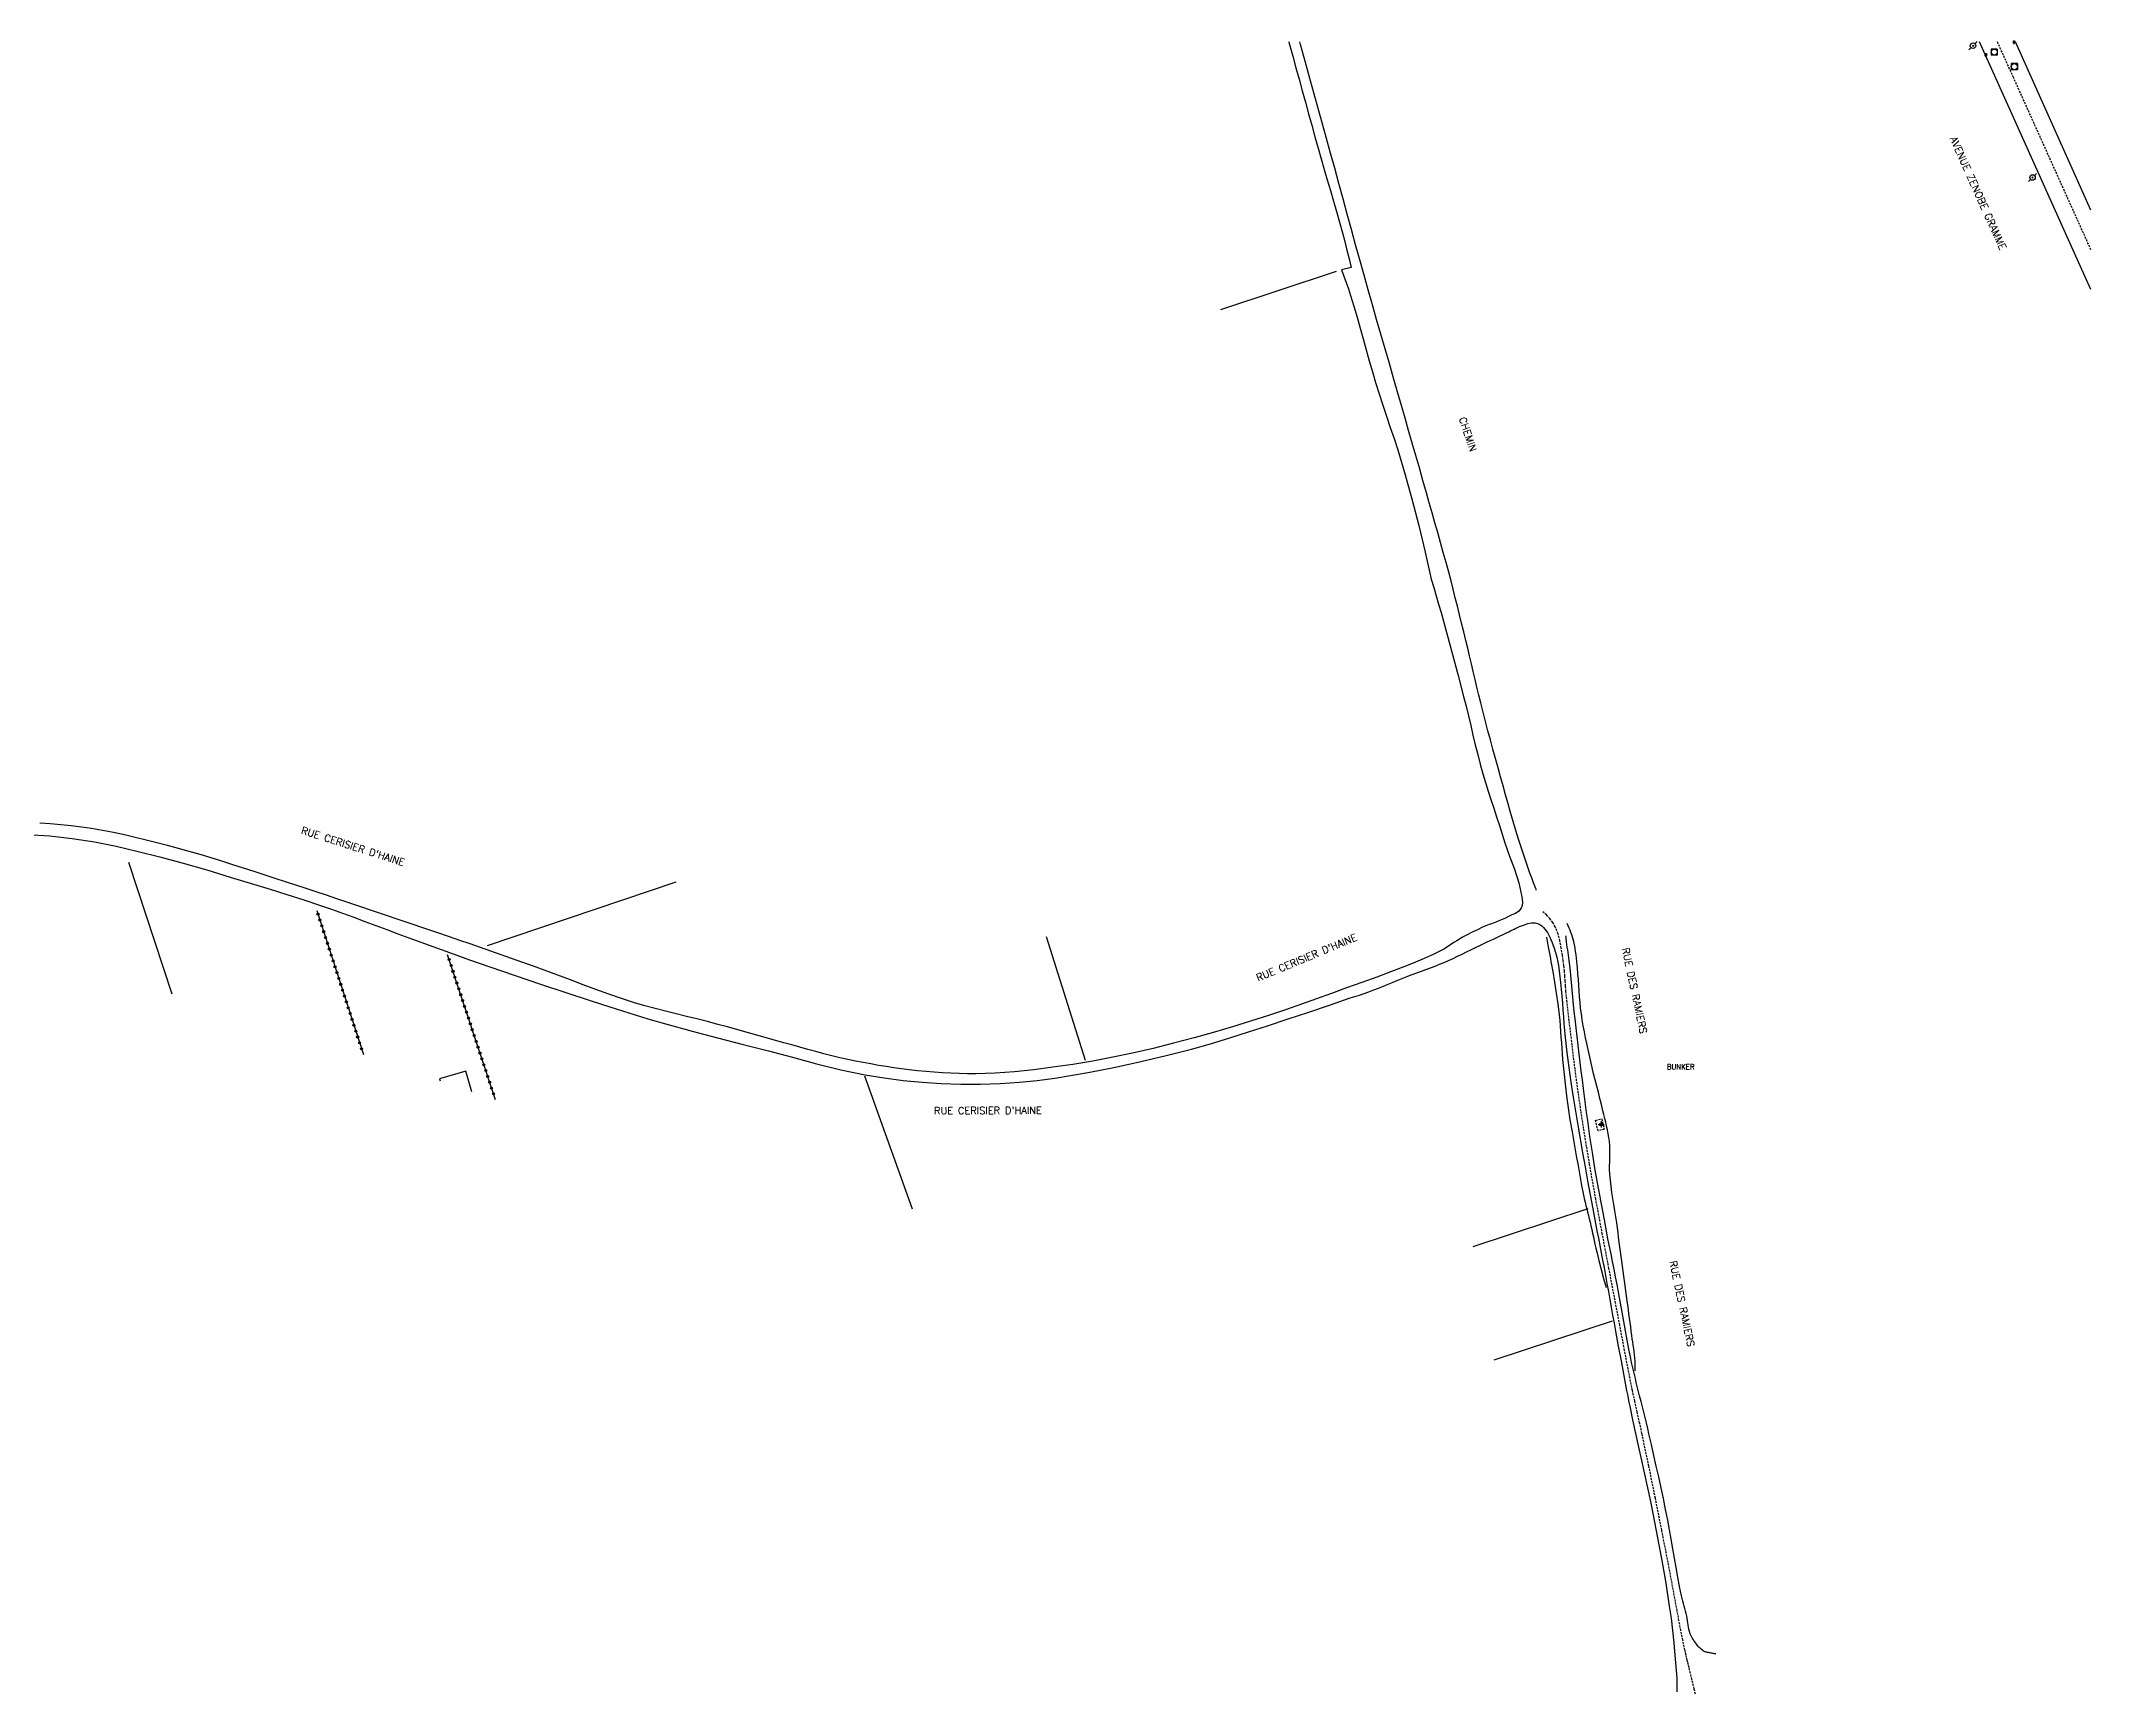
# Model space of a CAD drawing. Header units: millimetres. Extents: x 164000 to 165001, y 156999 to 158000.
# Drawn here: x 164500 to 165000, y 157597 to 158000 of the extents above; entities that cross this region are included whole.
import ezdxf
from ezdxf.enums import TextEntityAlignment as Align

# ---------------------------------------------------------------- set-up
doc = ezdxf.new("R2010")
doc.units = ezdxf.units.MM
doc.linetypes.add('DASHED', pattern=[0.75, 0.5, -0.25])
doc.layers.get('0').update_dxf_attribs({"linetype": 'CONTINUOUS'})
for name, color, linetype in [('W0001', 6, 'DASHED'), ('W0008', 7, 'CONTINUOUS'), ('W0071', 7, 'CONTINUOUS'), ('W0104', 1, 'CONTINUOUS'), ('W0112', 1, 'DASHED'), ('W0211', 2, 'CONTINUOUS'), ('W0323', 7, 'CONTINUOUS'), ('W0330', 7, 'CONTINUOUS'), ('W0401', 7, 'CONTINUOUS'), ('W0420', 7, 'CONTINUOUS'), ('W0473', 7, 'CONTINUOUS'), ('W0853', 7, 'CONTINUOUS'), ('W0984', 7, 'CONTINUOUS'), ('W0989', 7, 'CONTINUOUS')]:
    doc.layers.add(name, color=color, linetype=linetype)
doc.styles.get("Standard").update_dxf_attribs({"font": 'romans.shx', "width": 0.85})

# ---------------------------------------------------------------- blocks, each defined once
blk = doc.blocks.new('T473')
for p, q in [((-0.166667, 0.166667), (0.166667, -0.166667)), ((-0.166667, -0.166667), (0.166667, 0.166667)), ((0.500001, 0.500001), (1.000002, 1.000002)), ((-1.000002, -1.000002), (-0.500001, -0.500001))]:
    blk.add_line(p, q)
blk.add_ellipse((0, 0), major_axis=(0.471405, 0.471405), ratio=1, start_param=5.4977871438, end_param=11.780972451)
blk = doc.blocks.new('T401')
for p, q in [((-0.3, 0.3), (0, 0.3)), ((-0.3, -0.25), (-0.3, 0.3)), ((-0.3, 0.15), (0, 0.15)), ((-0.3, 0), (0, 0)), ((0, 0.3), (0, -0.25)), ((-0.3, -0.15), (0, -0.15)), ((-0.3, -0.25), (-0.3, -0.3)), ((-0.3, -0.3), (0, -0.3)), ((0, -0.3), (0, -0.25))]:
    blk.add_line(p, q)
blk = doc.blocks.new('T420')
for p, q in [((0.75, 0.75), (-0.75, 0.75)), ((-0.75, 0.75), (-0.75, -0.75)), ((0.75, 0.75), (0.75, -0.75)), ((0.75, -0.75), (-0.75, -0.75))]:
    blk.add_line(p, q)
blk.add_ellipse((0, 0), major_axis=(-0.53, 0.53), ratio=1, start_param=3.926991, end_param=10.210176)
blk = doc.blocks.new('T853')
for p, q in [((-0.75, 0), (0.75, 0)), ((0, 0.75), (0, -0.75))]:
    blk.add_line(p, q)
blk.add_ellipse((0, 0), major_axis=(-0.265, 0.265), ratio=1, start_param=3.926991, end_param=10.210176)
blk = doc.blocks.new('t323o')
at = {"color": 0, "linetype": 'Continuous'}
for radius in [0.25, 0.15]:
    blk.add_circle((0, 0), radius, dxfattribs=at)

msp = doc.modelspace()

# ---------------------------------------------------------------- linework, layer by layer
at = {"layer": 'W0001'}
for points in [[(165000, 157949.28), (164981.08, 157991.34), (164977.18, 158000)], [(164888.12, 157671), (164887.09, 157676.33), (164886.06, 157681.66), (164885.04, 157687), (164884.03, 157692.33), (164882.41, 157700.8), (164880.79, 157709.27), (164879.2, 157717.74), (164877.68, 157726.23), (164876.95, 157730.58), (164876.24, 157734.92), (164875.57, 157739.28), (164874.93, 157743.63), (164874.14, 157749.5), (164873.41, 157755.37), (164872.72, 157761.25), (164872.06, 157767.13), (164871.93, 157768.39), (164871.83, 157769.65), (164871.74, 157770.91), (164871.65, 157772.17), (164871.55, 157773.43), (164871.42, 157774.69), (164871.27, 157775.95), (164871.07, 157777.2), (164870.78, 157778.95), (164870.45, 157780.71), (164869.99, 157782.46), (164869.3, 157784.13), (164868.7, 157785.18), (164867.99, 157786.15), (164867.17, 157787.04), (164866.27, 157787.84)], [(164903.49, 157596.99), (164903.2, 157598.24), (164902.65, 157600.56), (164902.09, 157602.88), (164901.95, 157603.48), (164901.8, 157604.08), (164901.65, 157604.68), (164901.5, 157605.28), (164901.36, 157605.88), (164901.21, 157606.48), (164901.07, 157607.08), (164900.94, 157607.68), (164900.43, 157610.1), (164899.95, 157612.51), (164899.49, 157614.94), (164899.03, 157617.36), (164898.75, 157618.82), (164898.48, 157620.28), (164898.21, 157621.74), (164897.94, 157623.2), (164897.67, 157624.66), (164897.4, 157626.12), (164897.12, 157627.58), (164896.84, 157629.04), (164895.3, 157636.92), (164893.73, 157644.8), (164892.12, 157652.67), (164890.47, 157660.53), (164889.9, 157663.15), (164889.32, 157665.77), (164888.73, 157668.39), (164888.12, 157671)]]:
    msp.add_lwpolyline(points, dxfattribs=at)
at = {"layer": 'W0008'}
for points in [[(165000, 157939.59), (164977.49, 157989.57), (164972.79, 158000)], [(165000, 157959), (164984.67, 157993.11), (164981.57, 158000)]]:
    msp.add_lwpolyline(points, dxfattribs=at)
at = {"layer": 'W0071'}
for points in [[(164804.31, 158000), (164804.31, 157999.99), (164805.29, 157996.51), (164806.06, 157993.7), (164806.84, 157990.9), (164807.6, 157988.09), (164808.37, 157985.28), (164809.13, 157982.47), (164809.9, 157979.67), (164810.67, 157976.86), (164811.46, 157974.06), (164812.19, 157971.48), (164812.94, 157968.9), (164813.69, 157966.33), (164814.45, 157963.76), (164815.21, 157961.18), (164815.95, 157958.61), (164816.68, 157956.02), (164817.39, 157953.44), (164817.95, 157951.33), (164818.49, 157949.21), (164819.01, 157947.09), (164819.51, 157944.97)], [(164843.36, 157870.63), (164842.69, 157873.05), (164842.01, 157875.47), (164841.33, 157877.89), (164840.65, 157880.31), (164839.96, 157882.72), (164839.28, 157885.14), (164838.59, 157887.56), (164837.9, 157889.98), (164837.04, 157893.03), (164836.16, 157896.08), (164835.29, 157899.12), (164834.41, 157902.17), (164833.54, 157905.22), (164832.66, 157908.26), (164831.78, 157911.31), (164830.91, 157914.36), (164829.88, 157917.95), (164828.84, 157921.54), (164827.8, 157925.13), (164826.76, 157928.72), (164825.73, 157932.31), (164824.7, 157935.9), (164823.67, 157939.5), (164822.66, 157943.1), (164821.62, 157946.82), (164820.59, 157950.54), (164819.57, 157954.27), (164818.56, 157958), (164817.55, 157961.73), (164816.53, 157965.45), (164815.51, 157969.18), (164814.49, 157972.91), (164813.27, 157977.32), (164812.05, 157981.74), (164810.83, 157986.15), (164809.61, 157990.56), (164808.39, 157994.98), (164807.16, 157999.39), (164806.99, 158000)], [(164819.51, 157944.97), (164817.17, 157944.42)], [(164817.17, 157944.42), (164817.75, 157942.87), (164818.31, 157941.31), (164818.84, 157939.75), (164819.36, 157938.18), (164820.18, 157935.53), (164820.96, 157932.88), (164821.71, 157930.22), (164822.45, 157927.56), (164823.19, 157924.89), (164823.93, 157922.23), (164824.7, 157919.57), (164825.49, 157916.92), (164826.35, 157914.17), (164827.24, 157911.43), (164828.16, 157908.7), (164829.08, 157905.97), (164830, 157903.24), (164830.89, 157900.51), (164831.75, 157897.76), (164832.57, 157894.99), (164834.36, 157888.52), (164836.03, 157882.02), (164837.6, 157875.5), (164839.05, 157868.94)], [(164839.05, 157868.94), (164839.67, 157866.92), (164840.28, 157864.88), (164840.87, 157862.85), (164841.45, 157860.81), (164842.88, 157855.7), (164844.26, 157850.58), (164845.62, 157845.46), (164846.96, 157840.33), (164847.55, 157837.98), (164848.13, 157835.62), (164848.69, 157833.26), (164849.24, 157830.9), (164849.81, 157828.55), (164850.39, 157826.19), (164851, 157823.84), (164851.64, 157821.5), (164852.26, 157819.38), (164852.92, 157817.27), (164853.59, 157815.17), (164854.29, 157813.07), (164854.99, 157810.97), (164855.69, 157808.88), (164856.38, 157806.78), (164857.05, 157804.67), (164858.17, 157801.42), (164859.38, 157798.17), (164860.44, 157794.85), (164861.13, 157791.43), (164861.22, 157790.78), (164861.3, 157790.09), (164861.26, 157789.38), (164861.02, 157788.7), (164860.4, 157787.95), (164859.58, 157787.42), (164858.73, 157787.03), (164857.93, 157786.65), (164857.16, 157786.26), (164856.38, 157785.91), (164855.58, 157785.59), (164854.78, 157785.28), (164853.98, 157784.98), (164853.18, 157784.68), (164852.38, 157784.36), (164851.6, 157784.02), (164850.32, 157783.42), (164849.05, 157782.81), (164847.8, 157782.17), (164846.56, 157781.5), (164845.93, 157781.14), (164845.32, 157780.76), (164844.71, 157780.36), (164844.1, 157779.97), (164843.5, 157779.57), (164842.88, 157779.18), (164842.26, 157778.81), (164841.62, 157778.46), (164839.52, 157777.41), (164837.37, 157776.44), (164835.2, 157775.52), (164833.02, 157774.64), (164829.4, 157773.21), (164825.76, 157771.85), (164822.09, 157770.54), (164818.4, 157769.3)], [(164864.76, 157793.04), (164864.69, 157793.2), (164864.63, 157793.35), (164864.57, 157793.51), (164864.51, 157793.66), (164864.04, 157794.86), (164863.58, 157796.06), (164863.13, 157797.27), (164862.69, 157798.48), (164862.27, 157799.7), (164861.86, 157800.92), (164861.45, 157802.14), (164861.05, 157803.37), (164860.36, 157805.52), (164859.7, 157807.68), (164859.06, 157809.84), (164858.43, 157812.01), (164857.81, 157814.18), (164857.2, 157816.36), (164856.59, 157818.53), (164855.98, 157820.7), (164855.35, 157822.96), (164854.73, 157825.21), (164854.11, 157827.47), (164853.5, 157829.73), (164852.9, 157831.99), (164852.3, 157834.25), (164851.71, 157836.51), (164851.14, 157838.78), (164850.66, 157840.68), (164850.2, 157842.58), (164849.75, 157844.49), (164849.3, 157846.4), (164848.86, 157848.31), (164848.41, 157850.21), (164847.96, 157852.12), (164847.5, 157854.02), (164846.99, 157856.1), (164846.48, 157858.18), (164845.97, 157860.26), (164845.45, 157862.33), (164844.93, 157864.41), (164844.41, 157866.48), (164843.89, 157868.55), (164843.36, 157870.63)], [(164818.4, 157769.3), (164814.76, 157767.91), (164811.11, 157766.56), (164807.44, 157765.25), (164803.76, 157763.98), (164799.38, 157762.52), (164794.99, 157761.12), (164790.58, 157759.76), (164786.15, 157758.47), (164781.19, 157757.08), (164776.22, 157755.74), (164771.22, 157754.48), (164766.2, 157753.32), (164761.38, 157752.31), (164756.53, 157751.39), (164751.66, 157750.57), (164746.78, 157749.87), (164742.1, 157749.29), (164737.41, 157748.8), (164732.7, 157748.45), (164727.98, 157748.29), (164725.94, 157748.28), (164723.9, 157748.33), (164721.87, 157748.41), (164719.83, 157748.52), (164717.8, 157748.67), (164715.77, 157748.85), (164713.75, 157749.05), (164711.72, 157749.27), (164709.84, 157749.5), (164707.96, 157749.75), (164706.09, 157750.04), (164704.22, 157750.35), (164702.36, 157750.68), (164700.49, 157751.03), (164698.64, 157751.39), (164696.78, 157751.78), (164694.81, 157752.22), (164692.84, 157752.69), (164690.88, 157753.19), (164688.93, 157753.71), (164686.98, 157754.24), (164685.03, 157754.78), (164683.09, 157755.32), (164681.14, 157755.85), (164679.12, 157756.4), (164677.11, 157756.96), (164675.09, 157757.53), (164673.08, 157758.1), (164671.07, 157758.67), (164669.06, 157759.24), (164667.04, 157759.8), (164665.03, 157760.35), (164662.49, 157761.02), (164659.95, 157761.66), (164657.4, 157762.28), (164654.85, 157762.9), (164652.3, 157763.53), (164649.76, 157764.19), (164647.23, 157764.89), (164644.72, 157765.64), (164641.56, 157766.65), (164638.43, 157767.73), (164635.31, 157768.85), (164632.2, 157770.01), (164629.1, 157771.19), (164626.01, 157772.36), (164622.9, 157773.51), (164619.79, 157774.64), (164617.26, 157775.53), (164614.74, 157776.43), (164612.22, 157777.31), (164609.69, 157778.2), (164607.17, 157779.08), (164604.64, 157779.96), (164602.11, 157780.84), (164599.59, 157781.71), (164596.46, 157782.78), (164593.34, 157783.84), (164590.21, 157784.91), (164587.09, 157785.96), (164583.96, 157787.02), (164580.83, 157788.07), (164577.7, 157789.12), (164574.57, 157790.16), (164572.07, 157791), (164569.58, 157791.83), (164567.08, 157792.67), (164564.59, 157793.5), (164562.09, 157794.33), (164559.59, 157795.15), (164557.09, 157795.96), (164554.58, 157796.77), (164551.95, 157797.61), (164549.32, 157798.46), (164546.69, 157799.3), (164544.05, 157800.14), (164541.41, 157800.96), (164538.76, 157801.76), (164536.1, 157802.53), (164533.44, 157803.26), (164530.82, 157803.96), (164528.19, 157804.64), (164525.57, 157805.31), (164522.93, 157805.95), (164520.29, 157806.56), (164517.63, 157807.12), (164514.97, 157807.64), (164512.29, 157808.09), (164509.78, 157808.46), (164507.26, 157808.77), (164504.73, 157809.04), (164502.2, 157809.26), (164499.67, 157809.45)], [(164496.5, 157806.65), (164502.05, 157806.3), (164507.57, 157805.71), (164512.95, 157804.86), (164518.3, 157803.78), (164523.6, 157802.55), (164528.89, 157801.25), (164534.64, 157799.71), (164540.36, 157798.03), (164546.05, 157796.28), (164551.74, 157794.53), (164555.84, 157793.29), (164559.93, 157792.03), (164564.02, 157790.73), (164568.08, 157789.38), (164570.8, 157788.44), (164573.51, 157787.47), (164576.21, 157786.48), (164578.91, 157785.48), (164581.6, 157784.47), (164584.29, 157783.46), (164586.99, 157782.46), (164589.69, 157781.47), (164594.62, 157779.68), (164599.55, 157777.89), (164604.49, 157776.12), (164609.44, 157774.38), (164615.59, 157772.26), (164621.75, 157770.18), (164627.92, 157768.13), (164634.11, 157766.11), (164638.71, 157764.63), (164643.32, 157763.16), (164647.94, 157761.73), (164652.58, 157760.37), (164658.76, 157758.66), (164664.97, 157757.03), (164671.19, 157755.46), (164677.4, 157753.88), (164683.26, 157752.33), (164689.12, 157750.74), (164695, 157749.25), (164700.95, 157748.02), (164705.57, 157747.28), (164710.21, 157746.69), (164714.86, 157746.25), (164719.53, 157745.96), (164724.31, 157745.8), (164729.09, 157745.8), (164733.87, 157745.94), (164738.64, 157746.24), (164742.95, 157746.68), (164747.25, 157747.26), (164751.53, 157747.96), (164755.79, 157748.72), (164762.02, 157749.94), (164768.23, 157751.27), (164774.41, 157752.73), (164780.55, 157754.3), (164785.24, 157755.62), (164789.89, 157757.04), (164794.52, 157758.53), (164799.15, 157760.02), (164804.2, 157761.67), (164809.23, 157763.35), (164814.26, 157765.06), (164819.27, 157766.81)], [(164819.27, 157766.81), (164820.42, 157767.15), (164821.56, 157767.51), (164822.69, 157767.89), (164823.82, 157768.29), (164825.02, 157768.74), (164826.21, 157769.2), (164827.4, 157769.68), (164828.58, 157770.17), (164829.76, 157770.66), (164830.94, 157771.15), (164832.13, 157771.63), (164833.32, 157772.11), (164834.42, 157772.53), (164835.54, 157772.94), (164836.65, 157773.35), (164837.77, 157773.75), (164838.88, 157774.16), (164839.99, 157774.58), (164841.1, 157775.01), (164842.19, 157775.46), (164843.3, 157775.95), (164844.4, 157776.45), (164845.49, 157776.97), (164846.57, 157777.49), (164847.65, 157778.03), (164848.74, 157778.56), (164849.82, 157779.09), (164850.91, 157779.61), (164851.74, 157780), (164852.57, 157780.39), (164853.4, 157780.78), (164854.24, 157781.16), (164855.07, 157781.55), (164855.9, 157781.94), (164856.73, 157782.33), (164857.56, 157782.72), (164858, 157782.93), (164858.42, 157783.15), (164858.85, 157783.37), (164859.28, 157783.59), (164859.71, 157783.81), (164860.14, 157784.01), (164860.59, 157784.2), (164861.04, 157784.37), (164861.83, 157784.66), (164862.65, 157784.95), (164863.52, 157785.13), (164864.41, 157785.12), (164865, 157784.96), (164865.54, 157784.7), (164866.02, 157784.35), (164866.46, 157783.95), (164867.39, 157782.77), (164868.1, 157781.47), (164868.67, 157780.1), (164869.15, 157778.73), (164869.71, 157776.73), (164870.07, 157774.69), (164870.34, 157772.64), (164870.59, 157770.6), (164870.78, 157768.92), (164870.94, 157767.24), (164871.07, 157765.56), (164871.19, 157763.87), (164871.29, 157762.19), (164871.41, 157760.51), (164871.55, 157758.82), (164871.71, 157757.14), (164872.14, 157753.49), (164872.63, 157749.85), (164873.15, 157746.21), (164873.69, 157742.58), (164874.22, 157739.18), (164874.79, 157735.79), (164875.38, 157732.4), (164875.97, 157729.01), (164876.58, 157725.6), (164877.2, 157722.19), (164877.83, 157718.79), (164878.46, 157715.38), (164878.8, 157713.59), (164879.14, 157711.79), (164879.49, 157710), (164879.84, 157708.21), (164880.19, 157706.41), (164880.53, 157704.62), (164880.87, 157702.83), (164881.21, 157701.03), (164881.57, 157699.09), (164881.92, 157697.15), (164882.27, 157695.21), (164882.62, 157693.27), (164882.96, 157691.32), (164883.31, 157689.38), (164883.66, 157687.44), (164884.02, 157685.5), (164884.69, 157681.87), (164885.35, 157678.25), (164886.03, 157674.62), (164886.72, 157671)], [(164889.57, 157671), (164889.33, 157671.98), (164889.09, 157672.96), (164888.85, 157673.93), (164888.61, 157674.91), (164888.39, 157675.89), (164888.16, 157676.88), (164887.94, 157677.86), (164887.73, 157678.84), (164887.27, 157681.09), (164886.83, 157683.34), (164886.41, 157685.59), (164886.01, 157687.84), (164885.62, 157690.1), (164885.22, 157692.35), (164884.81, 157694.61), (164884.39, 157696.86), (164884.03, 157698.73), (164883.66, 157700.6), (164883.29, 157702.47), (164882.92, 157704.33), (164882.54, 157706.2), (164882.17, 157708.07), (164881.81, 157709.94), (164881.45, 157711.81), (164881.05, 157713.96), (164880.64, 157716.12), (164880.24, 157718.28), (164879.85, 157720.43), (164879.46, 157722.59), (164879.08, 157724.75), (164878.71, 157726.92), (164878.36, 157729.08), (164878.06, 157731.03), (164877.77, 157732.98), (164877.49, 157734.93), (164877.22, 157736.88), (164876.96, 157738.83), (164876.7, 157740.79), (164876.44, 157742.74), (164876.19, 157744.69), (164875.92, 157746.81), (164875.65, 157748.93), (164875.38, 157751.05), (164875.13, 157753.18), (164874.87, 157755.3), (164874.63, 157757.42), (164874.38, 157759.54), (164874.15, 157761.67), (164873.96, 157763.45), (164873.78, 157765.22), (164873.61, 157767), (164873.44, 157768.78), (164873.28, 157770.56), (164873.1, 157772.34), (164872.91, 157774.12), (164872.71, 157775.89), (164872.63, 157776.56), (164872.54, 157777.22), (164872.44, 157777.88), (164872.35, 157778.54), (164872.25, 157779.2), (164872.16, 157779.86), (164872.07, 157780.52), (164871.99, 157781.18), (164871.95, 157781.57), (164871.9, 157781.96)], [(164886.72, 157671), (164886.91, 157670.06), (164887.09, 157669.12), (164887.28, 157668.18), (164887.47, 157667.23), (164888.16, 157663.9), (164888.87, 157660.57), (164889.61, 157657.24), (164890.35, 157653.92), (164891.09, 157650.59), (164891.82, 157647.26), (164892.53, 157643.93), (164893.2, 157640.59), (164894.27, 157635.07), (164895.31, 157629.54), (164896.28, 157624), (164897.14, 157618.44), (164897.55, 157615.46), (164897.9, 157612.48), (164898.22, 157609.49), (164898.5, 157606.5), (164898.67, 157604.62), (164898.83, 157602.73), (164898.95, 157600.85), (164899.01, 157598.96), (164899, 157597.75), (164898.99, 157597.49)], [(164908.45, 157606.78), (164908.37, 157606.79), (164908.16, 157606.82), (164907.95, 157606.86), (164907.74, 157606.9), (164907.53, 157606.94), (164907.32, 157606.98), (164907.1, 157607.02), (164906.89, 157607.05), (164906.68, 157607.08), (164906.47, 157607.12), (164906.26, 157607.17), (164906.05, 157607.22), (164905.84, 157607.3), (164905.64, 157607.39), (164905.37, 157607.55), (164905.11, 157607.74), (164904.87, 157607.94), (164904.64, 157608.15), (164904.42, 157608.37), (164904.21, 157608.61), (164904, 157608.84), (164903.81, 157609.08), (164903.57, 157609.38), (164903.34, 157609.69), (164903.12, 157610.01), (164902.92, 157610.34), (164902.73, 157610.67), (164902.55, 157611.01), (164902.39, 157611.36), (164902.24, 157611.71), (164902.06, 157612.23), (164901.92, 157612.77), (164901.82, 157613.31), (164901.73, 157613.85), (164901.65, 157614.39), (164901.58, 157614.93), (164901.49, 157615.47), (164901.38, 157616), (164901.23, 157616.62), (164901.07, 157617.23), (164900.91, 157617.84), (164900.74, 157618.45), (164900.57, 157619.06), (164900.4, 157619.68), (164900.25, 157620.29), (164900.11, 157620.91), (164899.62, 157623.21), (164899.19, 157625.51), (164898.78, 157627.82), (164898.39, 157630.13), (164898.01, 157632.44), (164897.62, 157634.75), (164897.21, 157637.06), (164896.77, 157639.36), (164896.23, 157642.01), (164895.68, 157644.65), (164895.12, 157647.3), (164894.54, 157649.94), (164893.96, 157652.57), (164893.36, 157655.21), (164892.77, 157657.84), (164892.16, 157660.48), (164891.86, 157661.79), (164891.54, 157663.11), (164891.22, 157664.43), (164890.89, 157665.74), (164890.56, 157667.06), (164890.23, 157668.37), (164889.9, 157669.69), (164889.57, 157671)]]:
    msp.add_lwpolyline(points, dxfattribs=at)
at = {"layer": 'W0104'}
for points in [[(164603.57, 157748.92), (164597.15, 157747.08), (164597.3, 157746.57)], [(164605.01, 157743.93), (164603.57, 157748.92)]]:
    msp.add_lwpolyline(points, dxfattribs=at)
at = {"layer": 'W0112'}
msp.add_lwpolyline([(164881.28, 157734.78), (164879.76, 157734.4), (164879.12, 157736.92), (164880.64, 157737.31), (164881.28, 157734.78)], close=True, dxfattribs=at)
at = {"layer": 'W0211'}
for points in [[(164888.77, 157675.79), (164888.81, 157676.38), (164888.82, 157676.98), (164888.81, 157677.58), (164888.79, 157678.17), (164888.73, 157678.96), (164888.65, 157679.75), (164888.55, 157680.53), (164888.44, 157681.31), (164888.32, 157682.09), (164888.2, 157682.87), (164888.09, 157683.65), (164887.98, 157684.43), (164887.84, 157685.49), (164887.71, 157686.55), (164887.57, 157687.61), (164887.44, 157688.68), (164887.3, 157689.74), (164887.16, 157690.8), (164887.02, 157691.86), (164886.88, 157692.92), (164886.72, 157694.13), (164886.56, 157695.34), (164886.39, 157696.54), (164886.23, 157697.75), (164886.06, 157698.96), (164885.9, 157700.16), (164885.73, 157701.37), (164885.57, 157702.58), (164885.41, 157703.74), (164885.25, 157704.91), (164885.1, 157706.07), (164884.94, 157707.24), (164884.78, 157708.41), (164884.63, 157709.57), (164884.47, 157710.74), (164884.31, 157711.91), (164884.09, 157713.4), (164883.86, 157714.89), (164883.62, 157716.38), (164883.38, 157717.87), (164883.15, 157719.36), (164882.94, 157720.86), (164882.77, 157722.36), (164882.63, 157723.87), (164882.58, 157724.86), (164882.57, 157725.84), (164882.59, 157726.83), (164882.63, 157727.82), (164882.65, 157728.81), (164882.66, 157729.8), (164882.63, 157730.79), (164882.55, 157731.77), (164882.42, 157732.72), (164882.26, 157733.67), (164882.07, 157734.61), (164881.85, 157735.54), (164881.63, 157736.47), (164881.39, 157737.4), (164881.16, 157738.33), (164880.94, 157739.26), (164880.58, 157740.77), (164880.21, 157742.28), (164879.83, 157743.78), (164879.44, 157745.29), (164879.05, 157746.79), (164878.67, 157748.3), (164878.3, 157749.81), (164877.96, 157751.33), (164877.64, 157752.77), (164877.32, 157754.21), (164877.01, 157755.65), (164876.71, 157757.1), (164876.42, 157758.54), (164876.15, 157760), (164875.91, 157761.45), (164875.69, 157762.91), (164875.51, 157764.3), (164875.37, 157765.7), (164875.26, 157767.1), (164875.17, 157768.5), (164875.08, 157769.9), (164874.98, 157771.3), (164874.86, 157772.7), (164874.72, 157774.1), (164874.64, 157774.9), (164874.55, 157775.71), (164874.47, 157776.52), (164874.38, 157777.33), (164874.28, 157778.13), (164874.16, 157778.94), (164874.01, 157779.74), (164873.83, 157780.53), (164873.68, 157781.1), (164873.51, 157781.66), (164873.33, 157782.22), (164873.13, 157782.77), (164872.92, 157783.31), (164872.7, 157783.85), (164872.46, 157784.39), (164872.2, 157784.92)], [(164867.21, 157781.65), (164867.29, 157781.14), (164867.36, 157780.64), (164867.44, 157780.13), (164867.53, 157779.63), (164867.67, 157778.83), (164867.81, 157778.03), (164867.97, 157777.23), (164868.12, 157776.44), (164868.27, 157775.64), (164868.43, 157774.84), (164868.57, 157774.04), (164868.71, 157773.24), (164869.14, 157770.61), (164869.54, 157767.97), (164869.92, 157765.32), (164870.24, 157762.67), (164870.39, 157761.31), (164870.51, 157759.95), (164870.61, 157758.59), (164870.71, 157757.23), (164870.8, 157755.86), (164870.9, 157754.5), (164871, 157753.14), (164871.12, 157751.78), (164871.41, 157748.83), (164871.71, 157745.88), (164872.05, 157742.94), (164872.44, 157740), (164872.89, 157737.07), (164873.4, 157734.14), (164873.93, 157731.22), (164874.45, 157728.3), (164874.88, 157725.89), (164875.29, 157723.47), (164875.73, 157721.06), (164876.22, 157718.65), (164876.4, 157717.83), (164876.59, 157717), (164876.79, 157716.18), (164877, 157715.36), (164877.21, 157714.54), (164877.41, 157713.73), (164877.62, 157712.91), (164877.81, 157712.08), (164878.02, 157711.19), (164878.22, 157710.29), (164878.41, 157709.39), (164878.61, 157708.49), (164878.8, 157707.59), (164879, 157706.69), (164879.21, 157705.79), (164879.42, 157704.89), (164879.97, 157702.71), (164880.53, 157700.53), (164881.12, 157698.35), (164881.73, 157696.18)]]:
    msp.add_lwpolyline(points, dxfattribs=at)
at = {"layer": 'W0323'}
for points in [[(164567.21, 157788.14), (164578.57, 157752.98)], [(164610.78, 157741.95), (164599.09, 157777.35)]]:
    msp.add_lwpolyline(points, dxfattribs=at)
at = {"layer": 'W0330'}
for points in [[(164787.75, 157934.75), (164815.93, 157944.08)], [(164531.92, 157767.7), (164521.39, 157799.83)], [(164654.83, 157795.01), (164608.78, 157779.53)], [(164754.69, 157751.56), (164745.23, 157781.7)], [(164700.85, 157747.76), (164712.41, 157715.35)], [(164877.24, 157715.33), (164849.23, 157706.05)], [(164854.39, 157678.5), (164883.26, 157688.02)]]:
    msp.add_lwpolyline(points, dxfattribs=at)

# ---------------------------------------------------------------- block references
at = {"layer": 'W0323'}
for p, rotation in [((164567.5, 157787.24), 287.8987148401517), ((164567.96, 157785.81), 287.8987148401517), ((164568.43, 157784.39), 287.8987148401517), ((164568.89, 157782.96), 287.8987148401517), ((164569.35, 157781.53), 287.8987148401517), ((164569.81, 157780.11), 287.8987148401517), ((164570.27, 157778.68), 287.8987148401517), ((164570.73, 157777.25), 287.8987148401517), ((164571.19, 157775.82), 287.8987148401517), ((164571.65, 157774.4), 287.8987148401517), ((164572.11, 157772.97), 287.8987148401517), ((164599.49, 157776.14), 108.2656820434525), ((164599.96, 157774.71), 108.2656820434525), ((164600.43, 157773.29), 108.2656820434525), ((164600.9, 157771.87), 108.2656820434525), ((164572.57, 157771.54), 287.8987148401517), ((164573.04, 157770.11), 287.8987148401517), ((164573.5, 157768.69), 287.8987148401517), ((164573.96, 157767.26), 287.8987148401517), ((164601.37, 157770.44), 108.2656820434525), ((164601.84, 157769.02), 108.2656820434525), ((164602.31, 157767.59), 108.2656820434525), ((164574.42, 157765.83), 287.8987148401517), ((164574.88, 157764.4), 287.8987148401517), ((164575.34, 157762.98), 287.8987148401517), ((164602.78, 157766.17), 108.2656820434525), ((164603.25, 157764.74), 108.2656820434525), ((164603.72, 157763.32), 108.2656820434525), ((164604.19, 157761.89), 108.2656820434525), ((164575.8, 157761.55), 287.8987148401517), ((164576.26, 157760.12), 287.8987148401517), ((164576.72, 157758.69), 287.8987148401517), ((164577.18, 157757.27), 287.8987148401517), ((164604.66, 157760.47), 108.2656820434525), ((164605.13, 157759.05), 108.2656820434525), ((164605.6, 157757.62), 108.2656820434525), ((164577.65, 157755.84), 287.8987148401517), ((164578.11, 157754.41), 287.8987148401517), ((164606.07, 157756.2), 108.2656820434525), ((164606.54, 157754.77), 108.2656820434525), ((164607.01, 157753.35), 108.2656820434525), ((164607.49, 157751.92), 108.2656820434525), ((164607.96, 157750.5), 108.2656820434525), ((164608.43, 157749.07), 108.2656820434525), ((164608.9, 157747.65), 108.2656820434525), ((164609.37, 157746.23), 108.2656820434525), ((164609.84, 157744.8), 108.2656820434525), ((164610.31, 157743.38), 108.2656820434525)]:
    msp.add_blockref('t323o', p, dxfattribs=dict(at, rotation=rotation))
at = {"layer": 'W0401'}
for p in [(164974.52, 157996.85), (164981.37, 157999.94)]:
    msp.add_blockref('T401', p, dxfattribs=at)
at = {"layer": 'W0420'}
for p in [(164976.39, 157997.53), (164981.29, 157993.98)]:
    msp.add_blockref('T420', p, dxfattribs=at)
at = {"layer": 'W0473'}
for p in [(164971.22, 157999.09), (164985.74, 157966.94)]:
    msp.add_blockref('T473', p, dxfattribs=at)
at = {"layer": 'W0853'}
msp.add_blockref('T853', (164880.51, 157735.95), dxfattribs=at)

# ---------------------------------------------------------------- texts
at = {"layer": 'W0984'}
msp.add_text('BUNKER', height=1.25, dxfattribs=at).set_placement((164899.92, 157750), align=Align.MIDDLE_CENTER)
at = {"layer": 'W0989'}
msp.add_text('AVENUE ZENOBE GRAMME', height=1.75, rotation=294.1322, dxfattribs=at).set_placement((164965.55, 157976.44))
for s, rotation, p in [('CHEMIN', 288.4218, (164848.01, 157904.29)), ("RUE CERISIER D'HAINE", 342.2886, (164576.05, 157803.78)), ("RUE CERISIER D'HAINE", 22.5511, (164808.66, 157776.67)), ('RUE DES RAMIERS', 281.9898, (164888.66, 157768.58)), ("RUE CERISIER D'HAINE", 0.183, (164730.93, 157739.33)), ('RUE DES RAMIERS', 281.9898, (164900.25, 157692.23))]:
    msp.add_text(s, height=1.75, rotation=rotation, dxfattribs=at).set_placement(p, align=Align.MIDDLE_CENTER)

doc.saveas('drawing.dxf')
